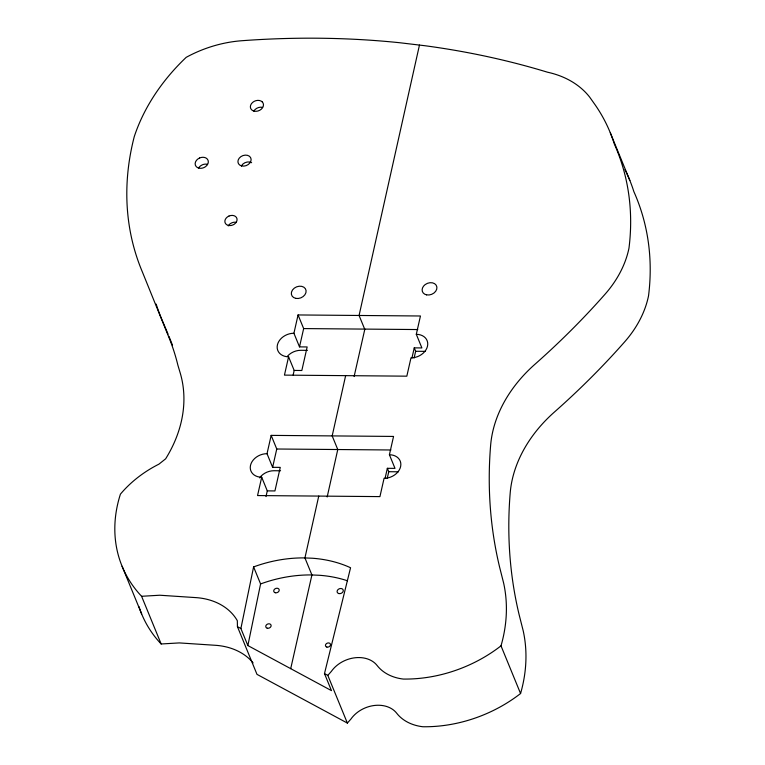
<?xml version="1.0" encoding="UTF-8"?>
<svg xmlns="http://www.w3.org/2000/svg" width="765" height="765" viewBox="0 0 765 765"><rect width="100%" height="100%" fill="white"/><g stroke="black" fill="none" stroke-linecap="round" stroke-linejoin="round"><path stroke-width="1.15" d="M240.889 628.534L253.597 566.913A117.074 90.595 -22.3 0 1 304.212 557.905L312.502 558.24A117.074 90.595 -22.3 0 1 350.561 567.745L324.484 673.602L331.474 690.632L247.87 645.564L240.889 628.534L237.437 626.669L237.332 620.702A64.537 49.935 -22.3 0 0 196.978 597.685L159.78 595.227L141.592 596.289A159.292 123.27 -22.3 0 1 120.421 494.152A101.468 78.518 -22.3 0 1 158.91 464.164L165.632 458.828A146.048 113.019 -22.3 0 0 180.205 372.966L177.882 365.173A325.89 252.192 -22.3 0 0 169.381 338.57L142.395 271.996A325.689 252.029 -22.3 0 1 134.267 136.61A203.232 157.265 -22.3 0 1 186.201 57.337A108.754 84.16 -22.3 0 1 241.826 40.727A802.418 620.941 -22.3 0 1 399.579 42.716L425.101 45.747A802.418 620.941 -22.3 0 1 547.568 72.226A94.219 72.914 -22.3 0 1 589.643 97.088L595.294 105.063A238.498 184.556 -22.3 0 1 614.276 143.887A310.227 240.067 -22.3 0 1 628.973 248.166A113.478 87.812 -22.3 0 1 605.029 294.238A710.255 549.624 -22.3 0 1 534.917 364.293A137.643 106.507 -22.3 0 0 490.642 445.163A603.709 467.176 -22.3 0 0 499.593 567.085L503.638 583.112A189.089 146.325 -22.3 0 1 501.008 645.842L520.563 693.53A125.431 97.059 -22.3 0 1 422.863 726.75A48.195 37.294 -22.3 0 1 396.681 713.2A27.588 21.344 -22.3 0 0 350.906 719.081L347.367 723.078L256.992 674.367L237.437 626.669M247.87 645.564L260.588 583.944L253.597 566.913M318.747 496.083L304.929 557.934L311.919 574.964L290.71 668.658M345.637 375.644L332.182 435.907L337.767 449.533L327.171 496.982M419.459 45.078L359.072 315.467L364.666 329.093M288.587 356.806L284.446 375.118L406.827 376.17L410.977 357.857A14.535 11.245 -22.3 0 0 427.492 346.201A14.535 11.245 -22.3 0 0 416.303 334.305L420.454 315.993L298.063 314.951L293.923 333.263L299.507 346.889L307.157 346.947L301.831 370.499L294.181 370.432L288.587 356.806A14.535 11.245 -22.3 0 1 277.408 344.919A14.535 11.245 -22.3 0 1 293.923 333.263M261.697 477.245L257.547 495.557L379.937 496.609L384.078 478.297A14.535 11.245 -22.3 0 0 400.602 466.64A14.535 11.245 -22.3 0 0 389.414 454.745L393.554 436.433L271.173 435.381L267.023 453.693L272.617 467.319L280.267 467.386L274.931 490.939L267.281 490.872L261.697 477.245A14.535 11.245 -22.3 0 1 250.509 465.35A14.535 11.245 -22.3 0 1 267.023 453.693M293.138 375.013L294.181 370.432M299.507 346.889L303.657 328.577L298.063 314.951M265.991 496.59L267.281 490.872M272.617 467.319L276.758 449.007L271.173 435.381M354.109 376.543L364.848 329.093M411.962 357.963L414.248 347.865L421.898 347.932L416.303 334.305M385.063 478.393L387.348 468.304L394.998 468.371L389.414 454.745M414.123 358.001L415.644 351.269L414.248 347.865M387.224 478.441L388.744 471.709L387.348 468.304M347.367 723.078L327.812 675.39L331.35 671.393A27.588 21.344 -22.3 0 1 377.126 665.512A48.195 37.294 -22.3 0 0 403.298 679.062A125.431 97.059 -22.3 0 0 501.008 645.842M138.991 606.664A159.292 123.27 -22.3 0 0 161.157 643.977L179.335 642.916L216.533 645.373A64.537 49.935 -22.3 0 1 253.091 662.892M303.657 328.577L417.805 329.552M307.463 350.351L300.903 350.293A14.535 11.245 -22.3 0 0 287.573 356.079M415.644 351.269L423.294 351.336A14.535 11.245 -22.3 0 1 425.082 351.451M276.758 449.007L390.886 449.983M280.573 470.781L274.013 470.733A14.535 11.245 -22.3 0 0 259.574 477.886M388.744 471.709L396.394 471.776A14.535 11.245 -22.3 0 1 398.183 471.89M324.484 673.602L327.812 675.39M610.288 132.775L629.853 180.464M141.592 596.289L161.157 643.977M122.104 566.301L141.668 613.989M168.061 334.114L161.951 319.694A325.689 252.029 -22.3 0 1 157.561 308.295M168.95 336.332L172.498 345.206M260.588 583.944A117.074 90.595 -22.3 0 1 311.202 574.936L319.493 575.28A117.074 90.595 -22.3 0 1 347.425 580.769M198.594 168.137A6.799 5.259 -22.3 0 1 200.832 165.68L202.371 164.819A6.799 5.259 -22.3 0 1 207.411 164.312M228.266 225.933A6.292 4.867 -22.3 0 1 230.332 223.667L231.757 222.864A6.292 4.867 -22.3 0 1 236.423 222.395M241.367 165.948A6.809 5.269 -22.3 0 1 251.637 162.677M253.808 111.183A6.761 5.231 -22.3 0 1 262.577 107.377M624.957 169.715A238.498 184.556 -22.3 0 1 633.841 191.575A310.227 240.067 -22.3 0 1 648.529 295.854A113.478 87.812 -22.3 0 1 624.594 341.926A710.255 549.624 -22.3 0 1 554.472 411.991A137.643 106.507 -22.3 0 0 510.207 492.851A603.709 467.176 -22.3 0 0 519.148 614.773L523.203 630.809A189.089 146.325 -22.3 0 1 520.563 693.53M157.198 307.243A325.689 252.029 -22.3 0 1 156.137 304.088M199.579 158.001L198.039 158.871A6.799 5.259 -22.3 0 0 196.27 166.655L197.418 167.545A6.799 5.259 -22.3 0 0 203.901 167.602L205.441 166.741A6.799 5.259 -22.3 0 0 207.2 158.948L206.062 158.059A6.799 5.259 -22.3 0 0 199.579 158.001M228.965 216.055L227.54 216.849A6.292 4.867 -22.3 0 0 225.503 223.552A6.292 4.867 -22.3 0 0 232.962 224.929L234.386 224.135A6.292 4.867 -22.3 0 0 236.423 217.432A6.292 4.867 -22.3 0 0 228.965 216.055M262.357 102.003L261.219 101.123A6.761 5.231 -22.3 0 0 252.565 102.462A6.761 5.231 -22.3 0 0 251.484 109.672L252.622 110.552A6.761 5.231 -22.3 0 0 261.276 109.213A6.761 5.231 -22.3 0 0 262.357 102.003M295.768 298.369A7.631 5.9 -22.3 0 0 306.077 290.566A7.631 5.9 -22.3 0 0 294.315 288.128A7.631 5.9 -22.3 0 0 295.768 298.369M267.253 628.208A2.773 2.152 -22.3 0 0 271.126 625.483A2.773 2.152 -22.3 0 0 266.918 624.441A2.773 2.152 -22.3 0 0 267.253 628.208M275.276 592.741A2.831 2.19 -22.3 0 0 279.215 589.958A2.831 2.19 -22.3 0 0 274.931 588.887A2.831 2.19 -22.3 0 0 275.276 592.741M241.635 165.929A6.809 5.269 -22.3 0 0 251.111 159.244A6.809 5.269 -22.3 0 0 240.812 156.682A6.809 5.269 -22.3 0 0 241.635 165.929M426.583 294.86A7.631 5.9 -22.3 0 0 436.882 287.047A7.631 5.9 -22.3 0 0 425.13 284.609A7.631 5.9 -22.3 0 0 426.583 294.86M326.875 647.075A2.611 2.018 -22.3 0 0 330.509 644.503A2.611 2.018 -22.3 0 0 326.559 643.528A2.611 2.018 -22.3 0 0 326.875 647.075M338.838 593.564A3.194 2.467 -22.3 0 0 343.284 590.427A3.194 2.467 -22.3 0 0 338.455 589.222A3.194 2.467 -22.3 0 0 338.838 593.564"/></g></svg>
